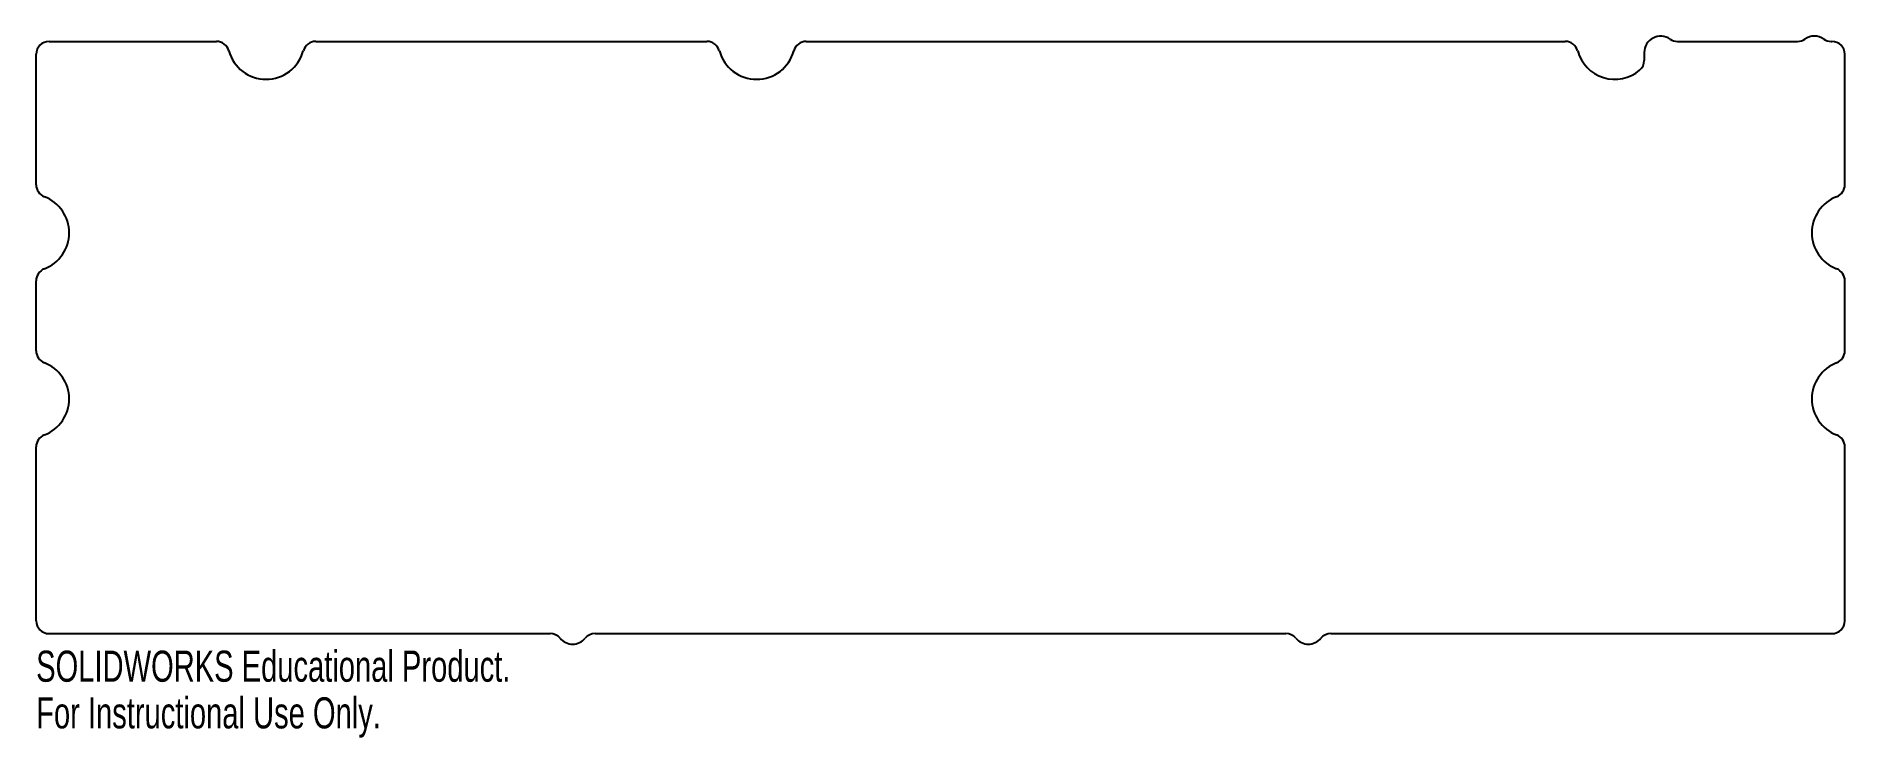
# Model space of a CAD drawing. Header units: millimetres. Extents: x -140 to 141, y -62 to 47.
import ezdxf

# ---------------------------------------------------------------- set-up
doc = ezdxf.new("R2010")
doc.units = ezdxf.units.MM
doc.styles.add('SLDTEXTSTYLE0', font='TXT', dxfattribs={"width": 0.7})

msp = doc.modelspace()

# ---------------------------------------------------------------- linework, layer by layer
at = {"color": 7, "linetype": 'Continuous'}
for p, q in [((-138.5, 46), (-112.49, 46)), ((-97.06, 46), (-36.29, 46)), ((-20.86, 46), (97.06, 46)), ((114.49, 46), (133.16, 46)), ((138.36, 46), (138.5, 46)), ((-140.5, 23.74), (-140.5, 44)), ((109.34, 44.27), (109.34, 43.05)), ((140.5, 23.74), (140.5, 44)), ((-140.5, -2.06), (-140.5, 8.81)), ((140.5, -2.06), (140.5, 8.81)), ((-140.5, -44), (-140.5, -16.99)), ((140.5, -44), (140.5, -16.99)), ((-138.5, -46), (-60.64, -46)), ((-53.66, -46), (53.66, -46)), ((60.64, -46), (138.5, -46))]:
    msp.add_line(p, q, dxfattribs=at)
for centre, radius, start, end in [((-138.5, 44), 2, 90, 180), ((-112.49, 44), 2, 15.4041, 90), ((-97.06, 44), 2, 90, 164.5959), ((-36.29, 44), 2, 15.4041, 90), ((-20.86, 44), 2, 90, 164.5959), ((97.06, 44), 2, 15.4041, 90), ((111.89, 44.27), 2.55, 55.1729, 180), ((114.49, 48), 2, 235.1729, 270), ((133.16, 48), 2, 270, 304.8271), ((135.76, 44.27), 2.55, 55.1729, 124.8271), ((138.36, 48), 2, 235.1729, 270), ((138.5, 44), 2, 0, 90), ((-104.78, 46.12), 6, 195.4041, 344.5959), ((-28.57, 46.12), 6, 195.4041, 344.5959), ((104.78, 46.12), 6, 195.4041, 309.8291), ((107.34, 43.05), 2, 309.8291, 0), ((-138.5, 23.74), 2, 180, 248.9382), ((138.5, 23.74), 2, 291.0618, 0), ((-141.38, 16.27), 6, 291.0618, 68.9382), ((141.38, 16.27), 6, 111.0618, 248.9382), ((-138.5, 8.81), 2, 111.0618, 180), ((138.5, 8.81), 2, 0, 68.9382), ((-138.5, -2.06), 2, 180, 248.9382), ((138.5, -2.06), 2, 291.0618, 0), ((-141.38, -9.53), 6, 291.0618, 68.9382), ((141.38, -9.53), 6, 111.0618, 248.9382), ((-138.5, -16.99), 2, 111.0618, 180), ((138.5, -16.99), 2, 0, 68.9382), ((-138.5, -44), 2, 180, 270), ((138.5, -44), 2, 270, 0), ((-60.64, -48), 2, 40.0052, 90), ((-57.15, -45.08), 2.55, 220.0052, 319.9948), ((-53.66, -48), 2, 90, 139.9948), ((53.66, -48), 2, 40.0052, 90), ((57.15, -45.08), 2.55, 220.0052, 319.9948), ((60.64, -48), 2, 90, 139.9948)]:
    msp.add_arc(centre, radius, start, end, dxfattribs=at)

# ---------------------------------------------------------------- texts
at = {"color": 7, "linetype": 'Continuous', "char_height": 4.8336, "attachment_point": 1, "style": 'SLDTEXTSTYLE0'}
for s, insert in [('SOLIDWORKS Educational Product.', (-140.5, -48.64)), ('For Instructional Use Only.', (-140.5, -55.89))]:
    msp.add_mtext(s, dxfattribs=dict(at, insert=insert))

doc.saveas('drawing.dxf')
